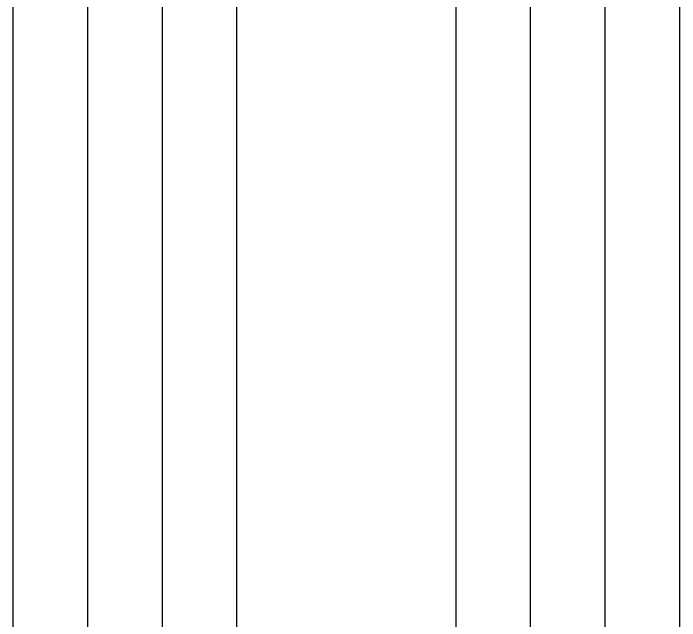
# Model space of a CAD drawing. Header units: inches. Extents: x -58 to 1235, y -506 to 1148.
# Drawn here: x 924.95 to 970.32, y 665.95 to 707.31 of the extents above; entities that cross this region are included whole.
import ezdxf

# ---------------------------------------------------------------- set-up
doc = ezdxf.new("R2010")
doc.units = ezdxf.units.IN
doc.header["$MEASUREMENT"] = 0
doc.layers.add('RED_10AWG', color=1, linetype='Continuous')

msp = doc.modelspace()

# ---------------------------------------------------------------- linework, layer by layer
at = {"layer": 'RED_10AWG'}
for p, q in [((924.946, 585.436), (924.946, 748.015)), ((930.019, 585.436), (930.019, 748.015)), ((935.092, 585.436), (935.092, 748.015)), ((940.164, 585.436), (940.164, 748.015)), ((955.099, 585.436), (955.099, 747.987)), ((960.171, 585.436), (960.171, 747.934)), ((965.244, 585.436), (965.244, 747.987)), ((970.317, 585.436), (970.317, 747.934))]:
    msp.add_line(p, q, dxfattribs=at)

doc.saveas('drawing.dxf')
